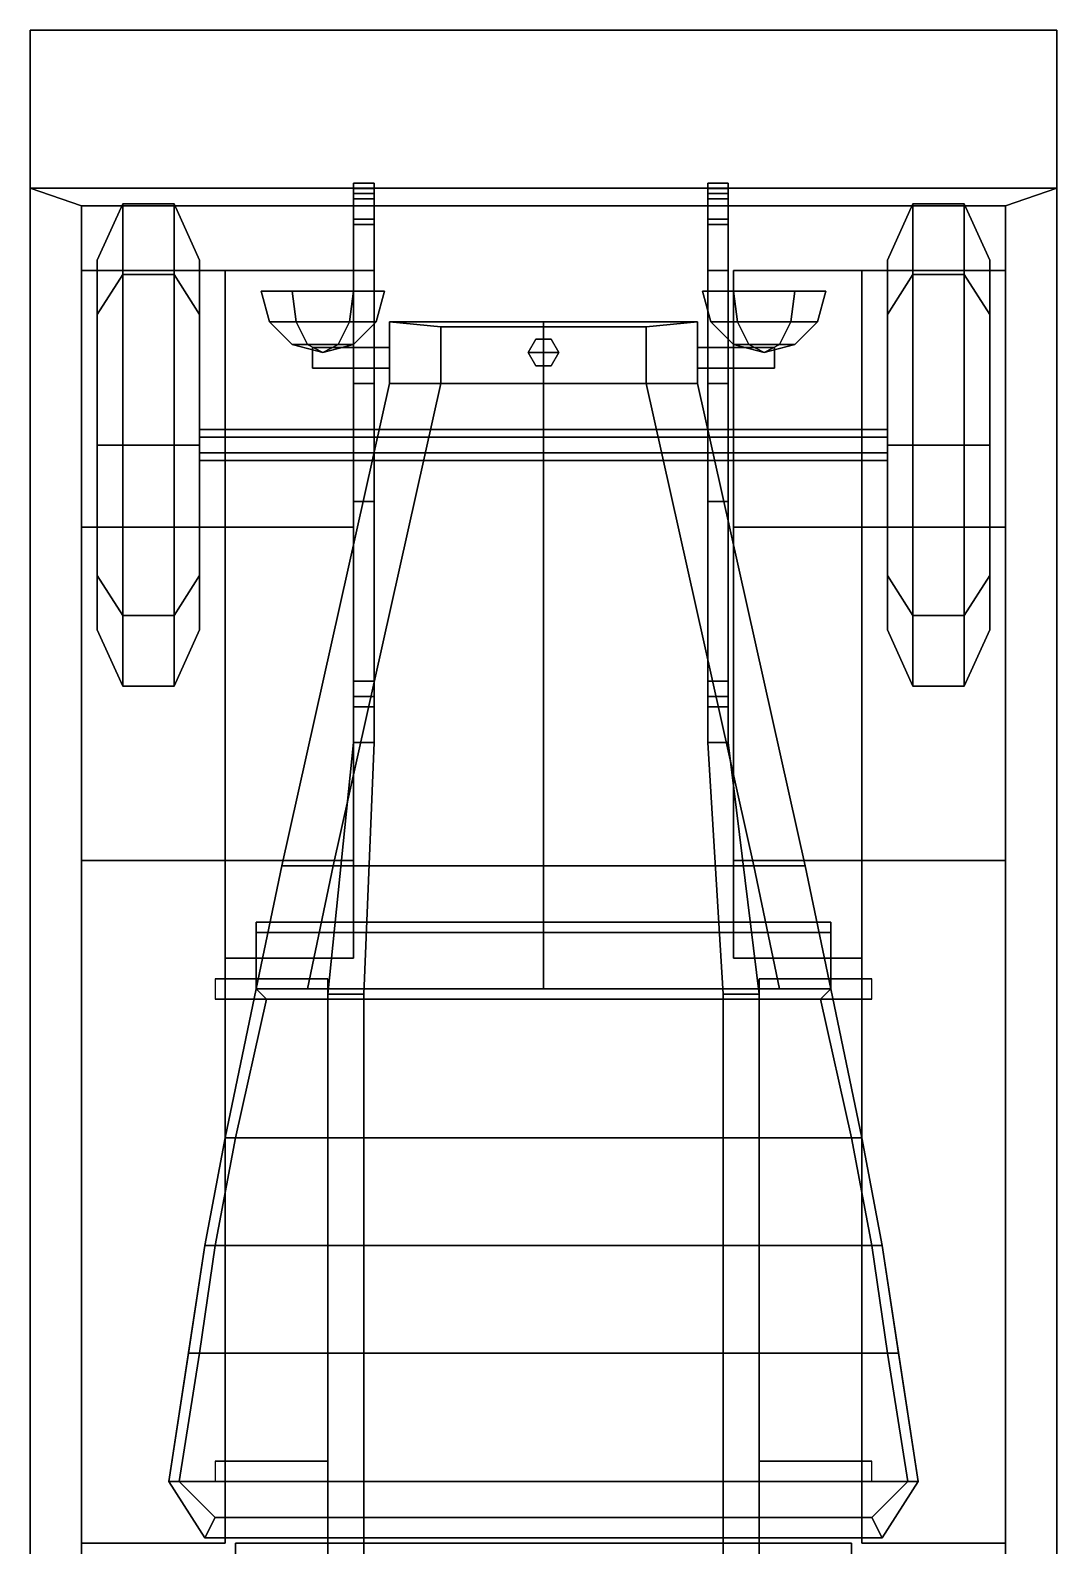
# Model space of a CAD drawing. Header units: millimetres. Extents: x -1 to 7, y -4.28 to 2.64.
# Drawn here: x -1 to 1, y -0.315 to 2.638 of the extents above; entities that cross this region are included whole.
import ezdxf

# ---------------------------------------------------------------- set-up
doc = ezdxf.new("R2010")
doc.units = ezdxf.units.MM
doc.layers.add('mudguards', color=6, linetype='Continuous')
doc.layers.add('wheels', color=2, linetype='Continuous')

msp = doc.modelspace()

# ---------------------------------------------------------------- linework, layer by layer
for points in [[(-1, 2.6382, 3.7421), (-1, -3.9397, 1.348), (-1, -4.2475, 2.1937), (-1, 2.3303, 4.5878)], [(1, 2.3303, 4.5878), (1, 2.6382, 3.7421), (-1, 2.6382, 3.7421), (-1, 2.3303, 4.5878)], [(1, 2.6382, 3.7421), (1, -3.9397, 1.348), (-1, -3.9397, 1.348), (-1, 2.6382, 3.7421)], [(1, -4.2475, 2.1937), (1, -3.9397, 1.348), (1, 2.6382, 3.7421), (1, 2.3303, 4.5878)], [(-0.37, 2.33, 0.58), (-0.37, 2.26, 0.62), (-0.37, 2.31, 0.68), (-0.37, 2.34, 0.63)], [(-0.37, 2.31, 0.68), (-0.33, 2.31, 0.68), (-0.33, 2.34, 0.63), (-0.37, 2.34, 0.63)], [(-0.37, 2.34, 0.63), (-0.33, 2.34, 0.63), (-0.33, 2.33, 0.58), (-0.37, 2.33, 0.58)], [(-0.37, 2.34, 0.63), (-0.33, 2.34, 0.63), (-0.33, 2.33, 0.58), (-0.37, 2.33, 0.58)], [(-0.37, 2.33, 0.58), (-0.37, 2.26, 0.62), (-0.37, 2.31, 0.68), (-0.37, 2.34, 0.63)], [(-0.33, 2.34, 0.63), (-0.33, 2.31, 0.68), (-0.33, 2.26, 0.62), (-0.33, 2.33, 0.58)], [(-0.33, 2.34, 0.63), (-0.33, 2.31, 0.68), (-0.33, 2.26, 0.62), (-0.33, 2.33, 0.58)], [(0.32, 2.33, 0.58), (0.32, 2.26, 0.62), (0.32, 2.31, 0.68), (0.32, 2.34, 0.63)], [(0.32, 2.31, 0.68), (0.36, 2.31, 0.68), (0.36, 2.34, 0.63), (0.32, 2.34, 0.63)], [(0.32, 2.34, 0.63), (0.36, 2.34, 0.63), (0.36, 2.33, 0.58), (0.32, 2.33, 0.58)], [(0.36, 2.34, 0.63), (0.36, 2.31, 0.68), (0.36, 2.26, 0.62), (0.36, 2.33, 0.58)], [(-1, 2.3303, 4.5878), (-1, -4.2475, 2.1937), (-0.9, -4.2817, 2.2877), (-0.9, 2.2961, 4.6818)], [(0.9, 2.2961, 4.6818), (1, 2.3303, 4.5878), (-1, 2.3303, 4.5878), (-0.9, 2.2961, 4.6818)], [(-0.33, 2.33, 0.58), (-0.33, 2.26, 0.62), (-0.37, 2.26, 0.62), (-0.37, 2.33, 0.58)], [(-0.37, 2.33, 0.54), (-0.37, 1.95, 0.51), (-0.33, 1.95, 0.51), (-0.33, 2.33, 0.54)], [(-0.33, 2.33, 0.54), (-0.33, 2.33, 0.52), (-0.37, 2.33, 0.52), (-0.37, 2.33, 0.54)], [(-0.33, 2.33, 0.52), (-0.33, 1.95, 0.44), (-0.37, 1.95, 0.44), (-0.37, 2.33, 0.52)], [(-0.37, 2.33, 0.52), (-0.37, 1.95, 0.44), (-0.37, 1.95, 0.51), (-0.37, 2.33, 0.54)], [(-0.33, 2.33, 0.58), (-0.33, 2.26, 0.62), (-0.37, 2.26, 0.62), (-0.37, 2.33, 0.58)], [(-0.33, 2.32, 0.62), (-0.33, 2.32, 0.53), (-0.37, 2.32, 0.53), (-0.37, 2.32, 0.62)], [(-0.37, 2.32, 0.53), (-0.37, 2.27, 0.53), (-0.37, 2.27, 0.62), (-0.37, 2.32, 0.62)], [(-0.37, 2.26, 0.62), (-0.37, 2.17, 0.65), (-0.37, 2.17, 0.74), (-0.37, 2.31, 0.68)], [(-0.37, 2.31, 0.68), (-0.33, 2.31, 0.68), (-0.33, 2.26, 0.62), (-0.37, 2.26, 0.62)], [(-0.37, 2.17, 0.74), (-0.33, 2.17, 0.74), (-0.33, 2.31, 0.68), (-0.37, 2.31, 0.68)], [(-0.37, 2.26, 0.62), (-0.33, 2.26, 0.62), (-0.33, 2.31, 0.68), (-0.37, 2.31, 0.68)], [(-0.33, 1.95, 0.51), (-0.33, 1.95, 0.44), (-0.33, 2.33, 0.52), (-0.33, 2.33, 0.54)], [(-0.33, 2.27, 0.62), (-0.33, 2.27, 0.53), (-0.33, 2.32, 0.53), (-0.33, 2.32, 0.62)], [(-0.33, 2.31, 0.68), (-0.33, 2.17, 0.74), (-0.33, 2.17, 0.65), (-0.33, 2.26, 0.62)], [(0.36, 2.33, 0.58), (0.36, 2.26, 0.62), (0.32, 2.26, 0.62), (0.32, 2.33, 0.58)], [(0.36, 2.33, 0.52), (0.36, 1.95, 0.44), (0.32, 1.95, 0.44), (0.32, 2.33, 0.52)], [(0.32, 2.33, 0.52), (0.32, 1.95, 0.44), (0.32, 1.95, 0.51), (0.32, 2.33, 0.54)], [(0.36, 2.33, 0.54), (0.36, 2.33, 0.52), (0.32, 2.33, 0.52), (0.32, 2.33, 0.54)], [(0.32, 2.33, 0.54), (0.32, 1.95, 0.51), (0.36, 1.95, 0.51), (0.36, 2.33, 0.54)], [(0.36, 2.32, 0.62), (0.36, 2.32, 0.53), (0.32, 2.32, 0.53), (0.32, 2.32, 0.62)], [(0.32, 2.32, 0.53), (0.32, 2.27, 0.53), (0.32, 2.27, 0.62), (0.32, 2.32, 0.62)], [(0.32, 2.26, 0.62), (0.32, 2.17, 0.65), (0.32, 2.17, 0.74), (0.32, 2.31, 0.68)], [(0.32, 2.17, 0.74), (0.36, 2.17, 0.74), (0.36, 2.31, 0.68), (0.32, 2.31, 0.68)], [(0.36, 1.95, 0.51), (0.36, 1.95, 0.44), (0.36, 2.33, 0.52), (0.36, 2.33, 0.54)], [(0.36, 2.27, 0.62), (0.36, 2.27, 0.53), (0.36, 2.32, 0.53), (0.36, 2.32, 0.62)], [(0.36, 2.31, 0.68), (0.36, 2.17, 0.74), (0.36, 2.17, 0.65), (0.36, 2.26, 0.62)], [(0.9, -4.2817, 2.2877), (1, -4.2475, 2.1937), (1, 2.3303, 4.5878), (0.9, 2.2961, 4.6818)], [(-0.9, 2.2961, 4.6818), (-0.9, -4.2817, 2.2877), (0.9, -4.2817, 2.2877), (0.9, 2.2961, 4.6818)], [(-0.37, 2.27, 0.62), (-0.37, 2.27, 0.53), (-0.33, 2.27, 0.53), (-0.33, 2.27, 0.62)], [(-0.33, 2.26, 0.62), (-0.33, 2.17, 0.65), (-0.37, 2.17, 0.65), (-0.37, 2.26, 0.62)], [(0.32, 2.27, 0.62), (0.32, 2.27, 0.53), (0.36, 2.27, 0.53), (0.36, 2.27, 0.62)], [(0.36, 2.26, 0.62), (0.36, 2.17, 0.65), (0.32, 2.17, 0.65), (0.32, 2.26, 0.62)], [(-0.33, 2.17, 0.65), (-0.33, 1.25, 0.61), (-0.37, 1.25, 0.61), (-0.37, 2.17, 0.65)], [(-0.37, 1.25, 0.76), (-0.33, 1.25, 0.76), (-0.33, 2.17, 0.74), (-0.37, 2.17, 0.74)], [(-0.37, 2.17, 0.65), (-0.37, 1.25, 0.61), (-0.37, 1.25, 0.76), (-0.37, 2.17, 0.74)], [(-0.37, 2.17, 0.74), (-0.33, 2.17, 0.74), (-0.33, 2.17, 0.65), (-0.37, 2.17, 0.65)], [(-0.37, 2.17, 0.65), (-0.33, 2.17, 0.65), (-0.33, 2.17, 0.74), (-0.37, 2.17, 0.74)], [(-0.33, 2.17, 0.74), (-0.33, 1.25, 0.76), (-0.33, 1.25, 0.61), (-0.33, 2.17, 0.65)], [(0.32, 2.17, 0.65), (0.32, 1.25, 0.61), (0.32, 1.25, 0.76), (0.32, 2.17, 0.74)], [(0.32, 1.25, 0.76), (0.36, 1.25, 0.76), (0.36, 2.17, 0.74), (0.32, 2.17, 0.74)], [(0.36, 2.17, 0.65), (0.36, 1.25, 0.61), (0.32, 1.25, 0.61), (0.32, 2.17, 0.65)], [(0.36, 2.17, 0.74), (0.36, 1.25, 0.76), (0.36, 1.25, 0.61), (0.36, 2.17, 0.65)], [(-0.37, 2.13, 1.1439), (-0.31, 2.13, 1.04), (-0.55, 2.13, 1.04), (-0.49, 2.13, 1.1439)], [(-0.482, 2.07, 1.13), (-0.49, 2.13, 1.1439), (-0.55, 2.13, 1.04), (-0.5339, 2.07, 1.04)], [(-0.31, 2.13, 1.04), (-0.37, 2.13, 0.9361), (-0.49, 2.13, 0.9361), (-0.55, 2.13, 1.04)], [(-0.5339, 2.07, 1.04), (-0.55, 2.13, 1.04), (-0.49, 2.13, 0.9361), (-0.482, 2.07, 0.95)], [(-0.482, 2.07, 0.95), (-0.49, 2.13, 0.9361), (-0.37, 2.13, 0.9361), (-0.378, 2.07, 0.95)], [(-0.378, 2.07, 1.13), (-0.37, 2.13, 1.1439), (-0.49, 2.13, 1.1439), (-0.482, 2.07, 1.13)], [(-0.3261, 2.07, 1.04), (-0.31, 2.13, 1.04), (-0.37, 2.13, 1.1439), (-0.378, 2.07, 1.13)], [(-0.378, 2.07, 0.95), (-0.37, 2.13, 0.9361), (-0.31, 2.13, 1.04), (-0.3261, 2.07, 1.04)], [(0.3261, 2.07, 1.04), (0.31, 2.13, 1.04), (0.37, 2.13, 0.9361), (0.378, 2.07, 0.95)], [(0.378, 2.07, 1.13), (0.37, 2.13, 1.1439), (0.31, 2.13, 1.04), (0.3261, 2.07, 1.04)], [(0.49, 2.13, 1.1439), (0.55, 2.13, 1.04), (0.31, 2.13, 1.04), (0.37, 2.13, 1.1439)], [(0.55, 2.13, 1.04), (0.49, 2.13, 0.9361), (0.37, 2.13, 0.9361), (0.31, 2.13, 1.04)], [(0.378, 2.07, 0.95), (0.37, 2.13, 0.9361), (0.49, 2.13, 0.9361), (0.482, 2.07, 0.95)], [(0.482, 2.07, 1.13), (0.49, 2.13, 1.1439), (0.37, 2.13, 1.1439), (0.378, 2.07, 1.13)], [(0.482, 2.07, 0.95), (0.49, 2.13, 0.9361), (0.55, 2.13, 1.04), (0.5339, 2.07, 1.04)], [(0.5339, 2.07, 1.04), (0.55, 2.13, 1.04), (0.49, 2.13, 1.1439), (0.482, 2.07, 1.13)], [(-0.46, 2.0261, 1.092), (-0.482, 2.07, 1.13), (-0.5339, 2.07, 1.04), (-0.49, 2.0261, 1.04)], [(-0.49, 2.0261, 1.04), (-0.5339, 2.07, 1.04), (-0.482, 2.07, 0.95), (-0.46, 2.0261, 0.988)], [(-0.46, 2.0261, 0.988), (-0.482, 2.07, 0.95), (-0.378, 2.07, 0.95), (-0.4, 2.0261, 0.988)], [(-0.4, 2.0261, 1.092), (-0.378, 2.07, 1.13), (-0.482, 2.07, 1.13), (-0.46, 2.0261, 1.092)], [(-0.37, 2.0261, 1.04), (-0.3261, 2.07, 1.04), (-0.378, 2.07, 1.13), (-0.4, 2.0261, 1.092)], [(-0.4, 2.0261, 0.988), (-0.378, 2.07, 0.95), (-0.3261, 2.07, 1.04), (-0.37, 2.0261, 1.04)], [(-0.3, 2.07, 1.25), (0.3, 2.07, 1.25), (0.3, 2.07, 0.68), (-0.3, 2.07, 0.68)], [(0.3, 2.07, 0.68), (0.3, 1.95, 0.68), (-0.3, 1.95, 0.68), (-0.3, 2.07, 0.68)], [(-0.3, 2.07, 0.68), (-0.3, 1.95, 0.68), (-0.3, 1.95, 1.25), (-0.3, 2.07, 1.25)], [(-0.2, 2.06, 1.37), (0, 2.06, 1.39), (0, 2.07, 1.25), (-0.3, 2.07, 1.25)], [(-0.3, 2.07, 1.25), (-0.3, 1.95, 1.25), (-0.2, 1.95, 1.37), (-0.2, 2.06, 1.37)], [(0, 2.06, 1.39), (0.2, 2.06, 1.37), (0.3, 2.07, 1.25), (0, 2.07, 1.25)], [(0.2, 2.06, 1.37), (0.2, 1.95, 1.37), (0.3, 1.95, 1.25), (0.3, 2.07, 1.25)], [(0.3, 2.07, 1.25), (0.3, 1.95, 1.25), (0.3, 1.95, 0.68), (0.3, 2.07, 0.68)], [(0.37, 2.0261, 1.04), (0.3261, 2.07, 1.04), (0.378, 2.07, 0.95), (0.4, 2.0261, 0.988)], [(0.4, 2.0261, 1.092), (0.378, 2.07, 1.13), (0.3261, 2.07, 1.04), (0.37, 2.0261, 1.04)], [(0.4, 2.0261, 0.988), (0.378, 2.07, 0.95), (0.482, 2.07, 0.95), (0.46, 2.0261, 0.988)], [(0.46, 2.0261, 1.092), (0.482, 2.07, 1.13), (0.378, 2.07, 1.13), (0.4, 2.0261, 1.092)], [(0.46, 2.0261, 0.988), (0.482, 2.07, 0.95), (0.5339, 2.07, 1.04), (0.49, 2.0261, 1.04)], [(0.49, 2.0261, 1.04), (0.5339, 2.07, 1.04), (0.482, 2.07, 1.13), (0.46, 2.0261, 1.092)], [(-0.2, 1.95, 1.37), (0, 1.95, 1.39), (0, 2.06, 1.39), (-0.2, 2.06, 1.37)], [(0, 1.95, 1.39), (0.2, 1.95, 1.37), (0.2, 2.06, 1.37), (0, 2.06, 1.39)], [(-0.43, 2.01, 1.04), (-0.46, 2.0261, 1.092), (-0.49, 2.0261, 1.04), (-0.43, 2.01, 1.04)], [(-0.43, 2.01, 1.04), (-0.49, 2.0261, 1.04), (-0.46, 2.0261, 0.988), (-0.43, 2.01, 1.04)], [(-0.43, 2.01, 1.04), (-0.4, 2.0261, 1.092), (-0.46, 2.0261, 1.092), (-0.43, 2.01, 1.04)], [(-0.43, 2.01, 1.04), (-0.46, 2.0261, 0.988), (-0.4, 2.0261, 0.988), (-0.43, 2.01, 1.04)], [(-0.45, 2.02, 1), (-0.45, 1.98, 1), (-0.45, 1.98, 1.04), (-0.45, 2.02, 1.04)], [(-0.3, 2.02, 1.04), (-0.3, 2.02, 1), (-0.45, 2.02, 1), (-0.45, 2.02, 1.04)], [(-0.45, 2.02, 1.04), (-0.45, 1.98, 1.04), (-0.3, 1.98, 1.04), (-0.3, 2.02, 1.04)], [(-0.3, 2.02, 1), (-0.3, 1.98, 1), (-0.45, 1.98, 1), (-0.45, 2.02, 1)], [(-0.43, 2.01, 1.04), (-0.37, 2.0261, 1.04), (-0.4, 2.0261, 1.092), (-0.43, 2.01, 1.04)], [(-0.43, 2.01, 1.04), (-0.4, 2.0261, 0.988), (-0.37, 2.0261, 1.04), (-0.43, 2.01, 1.04)], [(-0.015, 2.036, 1.38), (-0.03, 2.01, 1.38), (-0.03, 2.01, 1.42), (-0.015, 2.036, 1.42)], [(0.015, 2.036, 1.42), (-0.015, 2.036, 1.42), (-0.03, 2.01, 1.42), (0.03, 2.01, 1.42)], [(-0.03, 2.01, 1.38), (-0.015, 1.984, 1.38), (-0.015, 1.984, 1.42), (-0.03, 2.01, 1.42)], [(0.03, 2.01, 1.42), (-0.03, 2.01, 1.42), (-0.015, 1.984, 1.42), (0.015, 1.984, 1.42)], [(0.015, 2.036, 1.38), (-0.015, 2.036, 1.38), (-0.015, 2.036, 1.42), (0.015, 2.036, 1.42)], [(0.03, 2.01, 1.38), (0.015, 2.036, 1.38), (0.015, 2.036, 1.42), (0.03, 2.01, 1.42)], [(0.015, 1.984, 1.38), (0.03, 2.01, 1.38), (0.03, 2.01, 1.42), (0.015, 1.984, 1.42)], [(0.3, 2.02, 1.04), (0.3, 1.98, 1.04), (0.45, 1.98, 1.04), (0.45, 2.02, 1.04)], [(0.45, 2.02, 1.04), (0.45, 2.02, 1), (0.3, 2.02, 1), (0.3, 2.02, 1.04)], [(0.45, 2.02, 1), (0.45, 1.98, 1), (0.3, 1.98, 1), (0.3, 2.02, 1)], [(0.43, 2.01, 1.04), (0.37, 2.0261, 1.04), (0.4, 2.0261, 0.988), (0.43, 2.01, 1.04)], [(0.43, 2.01, 1.04), (0.4, 2.0261, 1.092), (0.37, 2.0261, 1.04), (0.43, 2.01, 1.04)], [(0.43, 2.01, 1.04), (0.4, 2.0261, 0.988), (0.46, 2.0261, 0.988), (0.43, 2.01, 1.04)], [(0.43, 2.01, 1.04), (0.46, 2.0261, 1.092), (0.4, 2.0261, 1.092), (0.43, 2.01, 1.04)], [(0.43, 2.01, 1.04), (0.46, 2.0261, 0.988), (0.49, 2.0261, 1.04), (0.43, 2.01, 1.04)], [(0.43, 2.01, 1.04), (0.49, 2.0261, 1.04), (0.46, 2.0261, 1.092), (0.43, 2.01, 1.04)], [(0.45, 1.98, 1.04), (0.45, 1.98, 1), (0.45, 2.02, 1), (0.45, 2.02, 1.04)], [(-0.45, 1.98, 1.04), (-0.45, 1.98, 1), (-0.3, 1.98, 1), (-0.3, 1.98, 1.04)], [(-0.015, 1.984, 1.38), (0.015, 1.984, 1.38), (0.015, 1.984, 1.42), (-0.015, 1.984, 1.42)], [(0.3, 1.98, 1.04), (0.3, 1.98, 1), (0.45, 1.98, 1), (0.45, 1.98, 1.04)], [(0.3, 1.95, 0.68), (0.51, 1.01, 0.68), (-0.51, 1.01, 0.68), (-0.3, 1.95, 0.68)], [(-0.3, 1.95, 0.68), (-0.51, 1.01, 0.68), (-0.51, 1.01, 1.25), (-0.3, 1.95, 1.25)], [(-0.3, 1.95, 1.25), (-0.51, 1.01, 1.25), (-0.41, 1.01, 1.37), (-0.2, 1.95, 1.37)], [(-0.41, 1.01, 1.37), (0, 1.01, 1.39), (0, 1.95, 1.39), (-0.2, 1.95, 1.37)], [(-0.33, 1.95, 0.44), (-0.33, 1.72, 0.44), (-0.37, 1.72, 0.44), (-0.37, 1.95, 0.44)], [(-0.37, 1.95, 0.51), (-0.37, 1.72, 0.51), (-0.33, 1.72, 0.51), (-0.33, 1.95, 0.51)], [(-0.37, 1.95, 0.44), (-0.37, 1.72, 0.44), (-0.37, 1.72, 0.51), (-0.37, 1.95, 0.51)], [(-0.33, 1.72, 0.51), (-0.33, 1.72, 0.44), (-0.33, 1.95, 0.44), (-0.33, 1.95, 0.51)], [(0, 1.01, 1.39), (0.41, 1.01, 1.37), (0.2, 1.95, 1.37), (0, 1.95, 1.39)], [(0.2, 1.95, 1.37), (0.41, 1.01, 1.37), (0.51, 1.01, 1.25), (0.3, 1.95, 1.25)], [(0.3, 1.95, 1.25), (0.51, 1.01, 1.25), (0.51, 1.01, 0.68), (0.3, 1.95, 0.68)], [(0.32, 1.95, 0.44), (0.32, 1.72, 0.44), (0.32, 1.72, 0.51), (0.32, 1.95, 0.51)], [(0.32, 1.95, 0.51), (0.32, 1.72, 0.51), (0.36, 1.72, 0.51), (0.36, 1.95, 0.51)], [(0.36, 1.95, 0.44), (0.36, 1.72, 0.44), (0.32, 1.72, 0.44), (0.32, 1.95, 0.44)], [(0.36, 1.72, 0.51), (0.36, 1.72, 0.44), (0.36, 1.95, 0.44), (0.36, 1.95, 0.51)], [(-0.37, 1.72, 0.51), (-0.37, 1.34, 0.55), (-0.33, 1.34, 0.55), (-0.33, 1.72, 0.51)], [(-0.33, 1.72, 0.44), (-0.33, 1.34, 0.53), (-0.37, 1.34, 0.53), (-0.37, 1.72, 0.44)], [(-0.37, 1.72, 0.44), (-0.37, 1.34, 0.53), (-0.37, 1.34, 0.55), (-0.37, 1.72, 0.51)], [(-0.33, 1.34, 0.55), (-0.33, 1.34, 0.53), (-0.33, 1.72, 0.44), (-0.33, 1.72, 0.51)], [(0.32, 1.72, 0.44), (0.32, 1.34, 0.53), (0.32, 1.34, 0.55), (0.32, 1.72, 0.51)], [(0.36, 1.72, 0.44), (0.36, 1.34, 0.53), (0.32, 1.34, 0.53), (0.32, 1.72, 0.44)], [(0.32, 1.72, 0.51), (0.32, 1.34, 0.55), (0.36, 1.34, 0.55), (0.36, 1.72, 0.51)], [(0.36, 1.34, 0.55), (0.36, 1.34, 0.53), (0.36, 1.72, 0.44), (0.36, 1.72, 0.51)], [(-0.33, 1.37, 0.54), (-0.33, 1.32, 0.55), (-0.37, 1.32, 0.55), (-0.37, 1.37, 0.54)], [(-0.37, 1.37, 0.54), (-0.37, 1.32, 0.55), (-0.37, 1.32, 0.62), (-0.37, 1.37, 0.62)], [(-0.33, 1.37, 0.62), (-0.33, 1.37, 0.54), (-0.37, 1.37, 0.54), (-0.37, 1.37, 0.62)], [(-0.33, 1.32, 0.62), (-0.33, 1.32, 0.55), (-0.33, 1.37, 0.54), (-0.33, 1.37, 0.62)], [(0.36, 1.37, 0.62), (0.36, 1.37, 0.54), (0.32, 1.37, 0.54), (0.32, 1.37, 0.62)], [(0.32, 1.37, 0.54), (0.32, 1.32, 0.55), (0.32, 1.32, 0.62), (0.32, 1.37, 0.62)], [(0.36, 1.37, 0.54), (0.36, 1.32, 0.55), (0.32, 1.32, 0.55), (0.32, 1.37, 0.54)], [(0.36, 1.32, 0.62), (0.36, 1.32, 0.55), (0.36, 1.37, 0.54), (0.36, 1.37, 0.62)], [(-0.37, 1.34, 0.55), (-0.37, 1.34, 0.53), (-0.33, 1.34, 0.53), (-0.33, 1.34, 0.55)], [(0.32, 1.34, 0.55), (0.32, 1.34, 0.53), (0.36, 1.34, 0.53), (0.36, 1.34, 0.55)], [(-0.37, 1.32, 0.62), (-0.37, 1.32, 0.55), (-0.33, 1.32, 0.55), (-0.33, 1.32, 0.62)], [(0.32, 1.32, 0.62), (0.32, 1.32, 0.55), (0.36, 1.32, 0.55), (0.36, 1.32, 0.62)], [(-0.33, 1.25, 0.61), (-0.35, 0.76, 0.59), (-0.42, 0.76, 0.59), (-0.37, 1.25, 0.61)], [(-0.42, 0.76, 0.76), (-0.35, 0.76, 0.76), (-0.33, 1.25, 0.76), (-0.37, 1.25, 0.76)], [(-0.37, 1.25, 0.61), (-0.42, 0.76, 0.59), (-0.42, 0.76, 0.76), (-0.37, 1.25, 0.76)], [(-0.33, 1.25, 0.76), (-0.35, 0.76, 0.76), (-0.35, 0.76, 0.59), (-0.33, 1.25, 0.61)], [(0.36, 1.25, 0.61), (0.42, 0.76, 0.59), (0.35, 0.76, 0.59), (0.32, 1.25, 0.61)], [(0.35, 0.76, 0.76), (0.42, 0.76, 0.76), (0.36, 1.25, 0.76), (0.32, 1.25, 0.76)], [(0.32, 1.25, 0.61), (0.35, 0.76, 0.59), (0.35, 0.76, 0.76), (0.32, 1.25, 0.76)], [(0.36, 1.25, 0.76), (0.42, 0.76, 0.76), (0.42, 0.76, 0.59), (0.36, 1.25, 0.61)], [(0.51, 1.01, 0.68), (0.56, 0.77, 0.68), (-0.56, 0.77, 0.68), (-0.51, 1.01, 0.68)], [(-0.51, 1.01, 0.68), (-0.56, 0.77, 0.68), (-0.56, 0.77, 1.25), (-0.51, 1.01, 1.25)], [(-0.51, 1.01, 1.25), (-0.56, 0.77, 1.25), (-0.46, 0.77, 1.39), (-0.41, 1.01, 1.37)], [(-0.46, 0.77, 1.39), (0, 0.77, 1.39), (0, 1.01, 1.39), (-0.41, 1.01, 1.37)], [(0, 0.77, 1.39), (0.46, 0.77, 1.39), (0.41, 1.01, 1.37), (0, 1.01, 1.39)], [(0.41, 1.01, 1.37), (0.46, 0.77, 1.39), (0.56, 0.77, 1.25), (0.51, 1.01, 1.25)], [(0.51, 1.01, 1.25), (0.56, 0.77, 1.25), (0.56, 0.77, 0.68), (0.51, 1.01, 0.68)], [(-0.56, 0.88, 1.92), (-0.56, 0.77, 1.94), (-0.56, 0.77, 2), (-0.56, 0.9, 1.93)], [(-0.56, 0.9, 1.93), (-0.56, 0.77, 2), (0.56, 0.77, 2), (0.56, 0.9, 1.93)], [(0.56, 0.9, 1.93), (0.56, 0.88, 1.92), (-0.56, 0.88, 1.92), (-0.56, 0.9, 1.93)], [(0.56, 0.77, 2), (0.56, 0.77, 1.94), (0.56, 0.88, 1.92), (0.56, 0.9, 1.93)], [(0.56, 0.88, 1.92), (0.56, 0.77, 1.94), (-0.56, 0.77, 1.94), (-0.56, 0.88, 1.92)], [(-0.42, 0.75, 0.66), (-0.42, 0.79, 0.66), (-0.64, 0.79, 0.48), (-0.64, 0.75, 0.48)], [(-0.42, 0.79, 0.66), (-0.42, 0.79, 0.64), (-0.62, 0.79, 0.48), (-0.64, 0.79, 0.48)], [(-0.62, 0.75, 0.48), (-0.62, 0.79, 0.48), (-0.42, 0.79, 0.64), (-0.42, 0.75, 0.64)], [(0.56, 0.77, 0.68), (0.62, 0.48, 0.68), (-0.62, 0.48, 0.68), (-0.56, 0.77, 0.68)], [(-0.56, 0.77, 0.68), (-0.62, 0.48, 0.68), (-0.62, 0.48, 2), (-0.56, 0.77, 2)], [(-0.56, 0.77, 2), (-0.62, 0.48, 2), (-0.6, 0.48, 2.05), (-0.54, 0.75, 2.04)], [(-0.56, 0.77, 1.94), (0.56, 0.77, 1.94), (0.56, 0.77, 1.25), (-0.56, 0.77, 1.25)], [(-0.54, 0.75, 2.04), (0.54, 0.75, 2.04), (0.56, 0.77, 2), (-0.56, 0.77, 2)], [(0.42, 0.79, 0.66), (0.42, 0.75, 0.66), (0.64, 0.75, 0.48), (0.64, 0.79, 0.48)], [(0.64, 0.79, 0.48), (0.62, 0.79, 0.48), (0.42, 0.79, 0.64), (0.42, 0.79, 0.66)], [(0.62, 0.79, 0.48), (0.62, 0.75, 0.48), (0.42, 0.75, 0.64), (0.42, 0.79, 0.64)], [(0.54, 0.75, 2.04), (0.6, 0.48, 2.05), (0.62, 0.48, 2), (0.56, 0.77, 2)], [(0.56, 0.77, 2), (0.62, 0.48, 2), (0.62, 0.48, 0.68), (0.56, 0.77, 0.68)], [(-0.64, 0.75, 0.48), (-0.62, 0.75, 0.48), (-0.42, 0.75, 0.64), (-0.42, 0.75, 0.66)], [(-0.6, 0.48, 2.05), (0.6, 0.48, 2.05), (0.54, 0.75, 2.04), (-0.54, 0.75, 2.04)], [(-0.35, 0.76, 0.59), (-0.35, -3.1, 0.65), (-0.42, -3.1, 0.65), (-0.42, 0.76, 0.59)], [(-0.42, -3.1, 0.76), (-0.35, -3.1, 0.76), (-0.35, 0.76, 0.76), (-0.42, 0.76, 0.76)], [(-0.42, 0.76, 0.59), (-0.42, -3.1, 0.65), (-0.42, -3.1, 0.76), (-0.42, 0.76, 0.76)], [(-0.35, 0.76, 0.76), (-0.35, -3.1, 0.76), (-0.35, -3.1, 0.65), (-0.35, 0.76, 0.59)], [(0.42, 0.76, 0.59), (0.42, -3.1, 0.65), (0.35, -3.1, 0.65), (0.35, 0.76, 0.59)], [(0.35, -3.1, 0.76), (0.42, -3.1, 0.76), (0.42, 0.76, 0.76), (0.35, 0.76, 0.76)], [(0.35, 0.76, 0.59), (0.35, -3.1, 0.65), (0.35, -3.1, 0.76), (0.35, 0.76, 0.76)], [(0.42, 0.76, 0.76), (0.42, -3.1, 0.76), (0.42, -3.1, 0.65), (0.42, 0.76, 0.59)], [(0.42, 0.75, 0.66), (0.42, 0.75, 0.64), (0.62, 0.75, 0.48), (0.64, 0.75, 0.48)], [(-0.62, 0.48, 0.68), (-0.66, 0.27, 0.68), (-0.66, 0.27, 2), (-0.62, 0.48, 2)], [(0.62, 0.48, 0.68), (0.66, 0.27, 0.68), (-0.66, 0.27, 0.68), (-0.62, 0.48, 0.68)], [(-0.62, 0.48, 2), (-0.66, 0.27, 2), (-0.64, 0.27, 2.07), (-0.6, 0.48, 2.05)], [(-0.64, 0.27, 2.07), (0.64, 0.27, 2.07), (0.6, 0.48, 2.05), (-0.6, 0.48, 2.05)], [(0.6, 0.48, 2.05), (0.64, 0.27, 2.07), (0.66, 0.27, 2), (0.62, 0.48, 2)], [(0.62, 0.48, 2), (0.66, 0.27, 2), (0.66, 0.27, 0.68), (0.62, 0.48, 0.68)], [(0.66, 0.27, 0.68), (0.73, -0.19, 0.68), (-0.73, -0.19, 0.68), (-0.66, 0.27, 0.68)], [(-0.66, 0.27, 0.68), (-0.73, -0.19, 0.68), (-0.73, -0.19, 2), (-0.66, 0.27, 2)], [(-0.66, 0.27, 2), (-0.692, 0.06, 2), (-0.67, 0.06, 2.08), (-0.64, 0.27, 2.07)], [(-0.67, 0.06, 2.08), (0.67, 0.06, 2.08), (0.64, 0.27, 2.07), (-0.64, 0.27, 2.07)], [(0.64, 0.27, 2.07), (0.67, 0.06, 2.08), (0.692, 0.06, 2), (0.66, 0.27, 2)], [(0.66, 0.27, 2), (0.73, -0.19, 2), (0.73, -0.19, 0.68), (0.66, 0.27, 0.68)], [(-0.692, 0.06, 2), (-0.73, -0.19, 2), (-0.71, -0.19, 2.08), (-0.67, 0.06, 2.08)], [(-0.71, -0.19, 2.08), (0.71, -0.19, 2.08), (0.67, 0.06, 2.08), (-0.67, 0.06, 2.08)], [(0.67, 0.06, 2.08), (0.71, -0.19, 2.08), (0.73, -0.19, 2), (0.692, 0.06, 2)], [(-0.42, -0.19, 0.66), (-0.42, -0.15, 0.66), (-0.64, -0.15, 0.48), (-0.64, -0.19, 0.48)], [(-0.42, -0.15, 0.66), (-0.42, -0.15, 0.64), (-0.62, -0.15, 0.48), (-0.64, -0.15, 0.48)], [(-0.62, -0.19, 0.48), (-0.62, -0.15, 0.48), (-0.42, -0.15, 0.64), (-0.42, -0.19, 0.64)], [(0.42, -0.15, 0.66), (0.42, -0.19, 0.66), (0.64, -0.19, 0.48), (0.64, -0.15, 0.48)], [(0.64, -0.15, 0.48), (0.62, -0.15, 0.48), (0.42, -0.15, 0.64), (0.42, -0.15, 0.66)], [(0.62, -0.15, 0.48), (0.62, -0.19, 0.48), (0.42, -0.19, 0.64), (0.42, -0.15, 0.64)], [(0.73, -0.19, 0.68), (0.66, -0.3, 0.68), (-0.66, -0.3, 0.68), (-0.73, -0.19, 0.68)], [(-0.73, -0.19, 0.68), (-0.66, -0.3, 0.68), (-0.66, -0.3, 2), (-0.73, -0.19, 2)], [(-0.73, -0.19, 2), (-0.66, -0.3, 2), (-0.64, -0.26, 2.08), (-0.71, -0.19, 2.08)], [(-0.64, -0.26, 2.08), (0.64, -0.26, 2.08), (0.71, -0.19, 2.08), (-0.71, -0.19, 2.08)], [(-0.64, -0.19, 0.48), (-0.62, -0.19, 0.48), (-0.42, -0.19, 0.64), (-0.42, -0.19, 0.66)], [(0.42, -0.19, 0.66), (0.42, -0.19, 0.64), (0.62, -0.19, 0.48), (0.64, -0.19, 0.48)], [(0.71, -0.19, 2.08), (0.64, -0.26, 2.08), (0.66, -0.3, 2), (0.73, -0.19, 2)], [(0.73, -0.19, 2), (0.66, -0.3, 2), (0.66, -0.3, 0.68), (0.73, -0.19, 0.68)], [(-0.66, -0.3, 2), (0.66, -0.3, 2), (0.64, -0.26, 2.08), (-0.64, -0.26, 2.08)], [(-0.66, -0.3, 0.68), (0.66, -0.3, 0.68), (0.66, -0.3, 2), (-0.66, -0.3, 2)], [(-0.6, -0.31, 0.88), (-0.6, -3.12, 0.88), (-0.6, -3.12, 0.92), (-0.6, -0.31, 0.92)], [(-0.6, -0.31, 0.92), (-0.6, -3.12, 0.92), (0.6, -3.12, 0.92), (0.6, -0.31, 0.92)], [(0.6, -0.31, 0.92), (0.6, -0.31, 0.88), (-0.6, -0.31, 0.88), (-0.6, -0.31, 0.92)], [(0.6, -0.31, 0.88), (0.6, -3.12, 0.88), (-0.6, -3.12, 0.88), (-0.6, -0.31, 0.88)], [(0.6, -3.12, 0.92), (0.6, -3.12, 0.88), (0.6, -0.31, 0.88), (0.6, -0.31, 0.92)]]:
    msp.add_3dface(points)
at = {"layer": 'mudguards'}
for points in [[(-0.9, 1.67, 1.04), (-0.62, 1.67, 1.04), (-0.62, 2.17, 1.04), (-0.9, 2.17, 1.04)], [(-0.62, 1.67, 1.04), (-0.9, 1.67, 1.04), (-0.9, 2.17, 1.04), (-0.62, 2.17, 1.04)], [(-0.62, 1.67, 0.53), (-0.37, 1.67, 0.53), (-0.37, 2.17, 0.53), (-0.62, 2.17, 0.53)], [(-0.37, 1.67, 0.53), (-0.62, 1.67, 0.53), (-0.62, 2.17, 0.53), (-0.37, 2.17, 0.53)], [(-0.62, 1.67, 0.53), (-0.62, 1.67, 1.04), (-0.62, 2.17, 1.04), (-0.62, 2.17, 0.53)], [(-0.62, 1.67, 1.04), (-0.62, 1.67, 0.53), (-0.62, 2.17, 0.53), (-0.62, 2.17, 1.04)], [(0.62, 1.67, 0.53), (0.37, 1.67, 0.53), (0.37, 2.17, 0.53), (0.62, 2.17, 0.53)], [(0.37, 1.67, 0.53), (0.62, 1.67, 0.53), (0.62, 2.17, 0.53), (0.37, 2.17, 0.53)], [(0.62, 1.67, 1.04), (0.9, 1.67, 1.04), (0.9, 2.17, 1.04), (0.62, 2.17, 1.04)], [(0.9, 1.67, 1.04), (0.62, 1.67, 1.04), (0.62, 2.17, 1.04), (0.9, 2.17, 1.04)], [(0.62, 1.67, 1.04), (0.62, 1.67, 0.53), (0.62, 2.17, 0.53), (0.62, 2.17, 1.04)], [(0.62, 1.67, 0.53), (0.62, 1.67, 1.04), (0.62, 2.17, 1.04), (0.62, 2.17, 0.53)], [(-0.9, 1.02, 0.48), (-0.62, 1.02, 0.48), (-0.62, 1.67, 1.04), (-0.9, 1.67, 1.04)], [(-0.62, 1.02, 0.48), (-0.9, 1.02, 0.48), (-0.9, 1.67, 1.04), (-0.62, 1.67, 1.04)], [(-0.37, 1.02, 0.48), (-0.62, 1.02, 0.48), (-0.62, 1.67, 0.53), (-0.37, 1.67, 0.53)], [(-0.62, 1.02, 0.48), (-0.37, 1.02, 0.48), (-0.37, 1.67, 0.53), (-0.62, 1.67, 0.53)], [(-0.62, 1.02, 0.48), (-0.62, 1.02, 0.48), (-0.62, 1.67, 1.04), (-0.62, 1.67, 0.53)], [(-0.62, 1.02, 0.48), (-0.62, 1.02, 0.48), (-0.62, 1.67, 0.53), (-0.62, 1.67, 1.04)], [(0.62, 1.02, 0.48), (0.37, 1.02, 0.48), (0.37, 1.67, 0.53), (0.62, 1.67, 0.53)], [(0.37, 1.02, 0.48), (0.62, 1.02, 0.48), (0.62, 1.67, 0.53), (0.37, 1.67, 0.53)], [(0.62, 1.02, 0.48), (0.9, 1.02, 0.48), (0.9, 1.67, 1.04), (0.62, 1.67, 1.04)], [(0.9, 1.02, 0.48), (0.62, 1.02, 0.48), (0.62, 1.67, 1.04), (0.9, 1.67, 1.04)], [(0.62, 1.02, 0.48), (0.62, 1.02, 0.48), (0.62, 1.67, 1.04), (0.62, 1.67, 0.53)], [(0.62, 1.02, 0.48), (0.62, 1.02, 0.48), (0.62, 1.67, 0.53), (0.62, 1.67, 1.04)], [(-0.9, -0.31, 0.48), (-0.62, -0.31, 0.48), (-0.62, 1.02, 0.48), (-0.9, 1.02, 0.48)], [(-0.62, -0.31, 0.48), (-0.9, -0.31, 0.48), (-0.9, 1.02, 0.48), (-0.62, 1.02, 0.48)], [(-0.37, 0.83, 0.48), (-0.62, 0.83, 0.48), (-0.62, 1.02, 0.48), (-0.37, 1.02, 0.48)], [(-0.62, 0.83, 0.48), (-0.37, 0.83, 0.48), (-0.37, 1.02, 0.48), (-0.62, 1.02, 0.48)], [(0.62, 0.83, 0.48), (0.37, 0.83, 0.48), (0.37, 1.02, 0.48), (0.62, 1.02, 0.48)], [(0.37, 0.83, 0.48), (0.62, 0.83, 0.48), (0.62, 1.02, 0.48), (0.37, 1.02, 0.48)], [(0.62, -0.31, 0.48), (0.9, -0.31, 0.48), (0.9, 1.02, 0.48), (0.62, 1.02, 0.48)], [(0.9, -0.31, 0.48), (0.62, -0.31, 0.48), (0.62, 1.02, 0.48), (0.9, 1.02, 0.48)]]:
    msp.add_3dface(points, dxfattribs=at)
at = {"layer": 'wheels'}
for points in [[(-0.82, 2.1623, 0.8023), (-0.82, 2.3, 0.47), (-0.87, 2.19, 0.47), (-0.87, 2.0846, 0.7246)], [(-0.82, 2.3, 0.47), (-0.82, 2.1623, 0.1377), (-0.87, 2.0846, 0.2154), (-0.87, 2.19, 0.47)], [(-0.72, 2.1623, 0.8023), (-0.72, 2.3, 0.47), (-0.82, 2.3, 0.47), (-0.82, 2.1623, 0.8023)], [(-0.72, 2.3, 0.47), (-0.72, 2.1623, 0.1377), (-0.82, 2.1623, 0.1377), (-0.82, 2.3, 0.47)], [(-0.72, 2.3, 0.47), (-0.72, 2.1623, 0.8023), (-0.67, 2.0846, 0.7246), (-0.67, 2.19, 0.47)], [(-0.72, 2.1623, 0.1377), (-0.72, 2.3, 0.47), (-0.67, 2.19, 0.47), (-0.67, 2.0846, 0.2154)], [(0.72, 2.1623, 0.8023), (0.72, 2.3, 0.47), (0.67, 2.19, 0.47), (0.67, 2.0846, 0.7246)], [(0.72, 2.3, 0.47), (0.72, 2.1623, 0.1377), (0.67, 2.0846, 0.2154), (0.67, 2.19, 0.47)], [(0.82, 2.1623, 0.8023), (0.82, 2.3, 0.47), (0.72, 2.3, 0.47), (0.72, 2.1623, 0.8023)], [(0.82, 2.3, 0.47), (0.82, 2.1623, 0.1377), (0.72, 2.1623, 0.1377), (0.72, 2.3, 0.47)], [(0.82, 2.1623, 0.1377), (0.82, 2.3, 0.47), (0.87, 2.19, 0.47), (0.87, 2.0846, 0.2154)], [(0.82, 2.3, 0.47), (0.82, 2.1623, 0.8023), (0.87, 2.0846, 0.7246), (0.87, 2.19, 0.47)], [(-0.87, 1.47, 0.47), (-0.87, 2.0846, 0.7246), (-0.87, 2.19, 0.47), (-0.87, 1.5754, 0.2154)], [(-0.87, 1.5754, 0.2154), (-0.87, 2.19, 0.47), (-0.87, 2.0846, 0.2154), (-0.87, 1.83, 0.11)], [(-0.67, 2.0846, 0.7246), (-0.67, 1.47, 0.47), (-0.67, 1.5754, 0.2154), (-0.67, 2.19, 0.47)], [(-0.67, 2.19, 0.47), (-0.67, 1.5754, 0.2154), (-0.67, 1.83, 0.11), (-0.67, 2.0846, 0.2154)], [(0.67, 1.47, 0.47), (0.67, 2.0846, 0.7246), (0.67, 2.19, 0.47), (0.67, 1.5754, 0.2154)], [(0.67, 1.5754, 0.2154), (0.67, 2.19, 0.47), (0.67, 2.0846, 0.2154), (0.67, 1.83, 0.11)], [(0.87, 2.0846, 0.7246), (0.87, 1.47, 0.47), (0.87, 1.5754, 0.2154), (0.87, 2.19, 0.47)], [(0.87, 2.19, 0.47), (0.87, 1.5754, 0.2154), (0.87, 1.83, 0.11), (0.87, 2.0846, 0.2154)], [(-0.82, 2.1623, 0.1377), (-0.82, 1.83), (-0.87, 1.83, 0.11), (-0.87, 2.0846, 0.2154)], [(-0.82, 1.83, 0.94), (-0.82, 2.1623, 0.8023), (-0.87, 2.0846, 0.7246), (-0.87, 1.83, 0.83)], [(-0.72, 2.1623, 0.1377), (-0.72, 1.83), (-0.82, 1.83), (-0.82, 2.1623, 0.1377)], [(-0.72, 1.83, 0.94), (-0.72, 2.1623, 0.8023), (-0.82, 2.1623, 0.8023), (-0.82, 1.83, 0.94)], [(-0.72, 1.83), (-0.72, 2.1623, 0.1377), (-0.67, 2.0846, 0.2154), (-0.67, 1.83, 0.11)], [(-0.72, 2.1623, 0.8023), (-0.72, 1.83, 0.94), (-0.67, 1.83, 0.83), (-0.67, 2.0846, 0.7246)], [(0.72, 1.83, 0.94), (0.72, 2.1623, 0.8023), (0.67, 2.0846, 0.7246), (0.67, 1.83, 0.83)], [(0.72, 2.1623, 0.1377), (0.72, 1.83), (0.67, 1.83, 0.11), (0.67, 2.0846, 0.2154)], [(0.82, 1.83, 0.94), (0.82, 2.1623, 0.8023), (0.72, 2.1623, 0.8023), (0.72, 1.83, 0.94)], [(0.82, 2.1623, 0.1377), (0.82, 1.83), (0.72, 1.83), (0.72, 2.1623, 0.1377)], [(0.82, 1.83), (0.82, 2.1623, 0.1377), (0.87, 2.0846, 0.2154), (0.87, 1.83, 0.11)], [(0.82, 2.1623, 0.8023), (0.82, 1.83, 0.94), (0.87, 1.83, 0.83), (0.87, 2.0846, 0.7246)], [(-0.87, 1.5754, 0.7246), (-0.87, 1.83, 0.83), (-0.87, 2.0846, 0.7246), (-0.87, 1.47, 0.47)], [(-0.67, 1.83, 0.83), (-0.67, 1.5754, 0.7246), (-0.67, 1.47, 0.47), (-0.67, 2.0846, 0.7246)], [(0.67, 1.5754, 0.7246), (0.67, 1.83, 0.83), (0.67, 2.0846, 0.7246), (0.67, 1.47, 0.47)], [(0.87, 1.83, 0.83), (0.87, 1.5754, 0.7246), (0.87, 1.47, 0.47), (0.87, 2.0846, 0.7246)], [(0.67, 1.845, 0.496), (0.67, 1.86, 0.47), (-0.67, 1.86, 0.47), (-0.67, 1.845, 0.496)], [(0.67, 1.86, 0.47), (0.67, 1.845, 0.444), (-0.67, 1.845, 0.444), (-0.67, 1.86, 0.47)], [(0.67, 1.815, 0.496), (0.67, 1.845, 0.496), (-0.67, 1.845, 0.496), (-0.67, 1.815, 0.496)], [(0.67, 1.845, 0.444), (0.67, 1.815, 0.444), (-0.67, 1.815, 0.444), (-0.67, 1.845, 0.444)], [(-0.82, 1.83), (-0.82, 1.4977, 0.1377), (-0.87, 1.5754, 0.2154), (-0.87, 1.83, 0.11)], [(-0.82, 1.4977, 0.8023), (-0.82, 1.83, 0.94), (-0.87, 1.83, 0.83), (-0.87, 1.5754, 0.7246)], [(-0.72, 1.83), (-0.72, 1.4977, 0.1377), (-0.82, 1.4977, 0.1377), (-0.82, 1.83)], [(-0.72, 1.4977, 0.8023), (-0.72, 1.83, 0.94), (-0.82, 1.83, 0.94), (-0.82, 1.4977, 0.8023)], [(-0.72, 1.4977, 0.1377), (-0.72, 1.83), (-0.67, 1.83, 0.11), (-0.67, 1.5754, 0.2154)], [(-0.72, 1.83, 0.94), (-0.72, 1.4977, 0.8023), (-0.67, 1.5754, 0.7246), (-0.67, 1.83, 0.83)], [(0.67, 1.8, 0.47), (0.67, 1.815, 0.496), (-0.67, 1.815, 0.496), (-0.67, 1.8, 0.47)], [(0.67, 1.815, 0.444), (0.67, 1.8, 0.47), (-0.67, 1.8, 0.47), (-0.67, 1.815, 0.444)], [(0.72, 1.4977, 0.8023), (0.72, 1.83, 0.94), (0.67, 1.83, 0.83), (0.67, 1.5754, 0.7246)], [(0.72, 1.83), (0.72, 1.4977, 0.1377), (0.67, 1.5754, 0.2154), (0.67, 1.83, 0.11)], [(0.82, 1.4977, 0.8023), (0.82, 1.83, 0.94), (0.72, 1.83, 0.94), (0.72, 1.4977, 0.8023)], [(0.82, 1.83), (0.82, 1.4977, 0.1377), (0.72, 1.4977, 0.1377), (0.72, 1.83)], [(0.82, 1.4977, 0.1377), (0.82, 1.83), (0.87, 1.83, 0.11), (0.87, 1.5754, 0.2154)], [(0.82, 1.83, 0.94), (0.82, 1.4977, 0.8023), (0.87, 1.5754, 0.7246), (0.87, 1.83, 0.83)], [(-0.82, 1.36, 0.47), (-0.82, 1.4977, 0.8023), (-0.87, 1.5754, 0.7246), (-0.87, 1.47, 0.47)], [(-0.82, 1.4977, 0.1377), (-0.82, 1.36, 0.47), (-0.87, 1.47, 0.47), (-0.87, 1.5754, 0.2154)], [(-0.72, 1.4977, 0.8023), (-0.72, 1.36, 0.47), (-0.67, 1.47, 0.47), (-0.67, 1.5754, 0.7246)], [(-0.72, 1.36, 0.47), (-0.72, 1.4977, 0.1377), (-0.67, 1.5754, 0.2154), (-0.67, 1.47, 0.47)], [(0.72, 1.36, 0.47), (0.72, 1.4977, 0.8023), (0.67, 1.5754, 0.7246), (0.67, 1.47, 0.47)], [(0.72, 1.4977, 0.1377), (0.72, 1.36, 0.47), (0.67, 1.47, 0.47), (0.67, 1.5754, 0.2154)], [(0.82, 1.36, 0.47), (0.82, 1.4977, 0.1377), (0.87, 1.5754, 0.2154), (0.87, 1.47, 0.47)], [(0.82, 1.4977, 0.8023), (0.82, 1.36, 0.47), (0.87, 1.47, 0.47), (0.87, 1.5754, 0.7246)], [(-0.72, 1.36, 0.47), (-0.72, 1.4977, 0.8023), (-0.82, 1.4977, 0.8023), (-0.82, 1.36, 0.47)], [(-0.72, 1.4977, 0.1377), (-0.72, 1.36, 0.47), (-0.82, 1.36, 0.47), (-0.82, 1.4977, 0.1377)], [(0.82, 1.36, 0.47), (0.82, 1.4977, 0.8023), (0.72, 1.4977, 0.8023), (0.72, 1.36, 0.47)], [(0.82, 1.4977, 0.1377), (0.82, 1.36, 0.47), (0.72, 1.36, 0.47), (0.72, 1.4977, 0.1377)]]:
    msp.add_3dface(points, dxfattribs=at)

doc.saveas('drawing.dxf')
